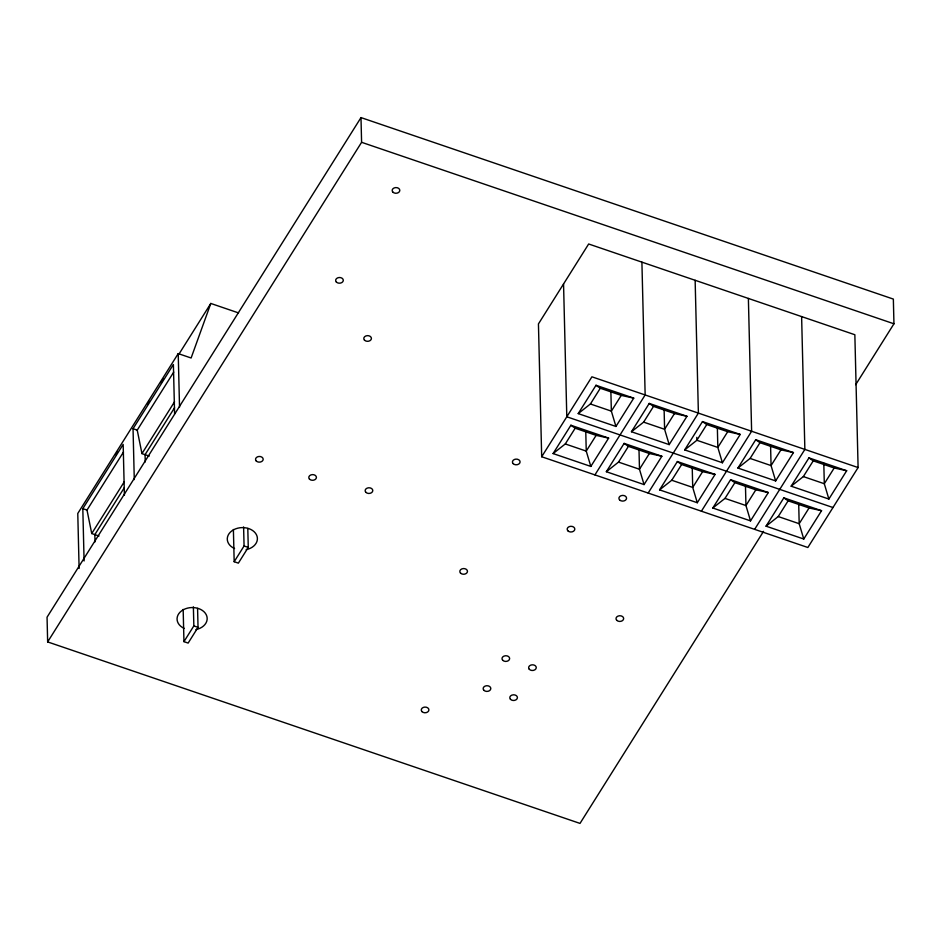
<?xml version="1.0" encoding="UTF-8"?>
<svg xmlns="http://www.w3.org/2000/svg" width="941" height="941" viewBox="0 0 941 941"><rect width="100%" height="100%" fill="white"/><g stroke="black" fill="none" stroke-linecap="round" stroke-linejoin="round"><path stroke-width="1.41" d="M238.532 312.906L210.808 303.449L191.117 357.992L178.225 353.604L77.774 513.468L79.115 568.493M115.802 454.644L117.354 452.162M147.725 403.83L149.29 401.348M160.97 382.764L163.299 379.047M178.872 354.263L210.808 303.449M84.09 560.977L82.82 508.646L123.165 444.434L124.412 495.307M134.281 479.592L133.046 428.72L173.391 364.508L174.603 413.922M98.993 536.017L91.736 533.547L87.007 510.081L123.483 452.045M149.219 456.091L141.962 453.609L137.233 430.143L173.709 372.107M91.736 533.547L124.33 481.686M141.962 453.609L174.556 401.748M124.33 487.673L94.841 534.606L95.017 541.91M174.556 407.747L145.067 454.668L145.243 461.984M855.687 384.693L893.95 323.798L893.35 299.085L360.991 117.59L47.05 617.202L47.65 641.915L580.009 823.41L763.539 531.347M47.65 641.915L361.591 142.303L360.991 117.59M197.575 608.38L198.033 627.341L188.141 643.079L183.954 641.644L193.846 625.906L193.376 606.874M247.801 528.442L248.259 547.403L238.367 563.141L234.18 561.718L244.072 545.98L243.601 526.936M541.687 456.75L591.913 376.812L858.098 467.559L807.86 547.497L541.687 456.75L538.44 323.927L588.666 243.99L854.851 334.737L858.098 467.559M553.096 453.574L570.893 425.25L608.627 438.106L590.83 466.43L553.096 453.574L565.282 443.952L575.174 428.214L596.135 435.365L608.627 438.106M578.209 413.605L596.006 385.281L633.74 398.137L615.943 426.461L578.209 413.605L590.407 403.983L600.287 388.245L621.248 395.396L633.74 398.137M596.135 435.365L586.243 451.104L590.83 466.43M621.248 395.396L611.356 411.135L615.943 426.461M594.924 474.899L645.15 394.961L641.903 262.139M606.333 471.723L624.13 443.399L661.864 456.256L644.056 484.58L606.333 471.723L618.519 462.102L628.412 446.375L649.372 453.515L661.864 456.256M631.446 431.754L649.243 403.43L686.977 416.287L669.18 444.611L631.446 431.754L643.632 422.133L653.524 406.394L674.485 413.546L686.977 416.287M649.372 453.515L639.48 469.253L644.056 484.58M674.485 413.546L664.593 429.284L669.18 444.611M648.161 493.049L698.387 413.111L695.14 280.289M659.57 489.873L677.367 461.549L715.089 474.405L697.293 502.729L659.57 489.873L671.756 480.251L681.649 464.525L702.609 471.664L715.089 474.405M684.683 449.904L702.48 421.58L740.214 434.436L722.417 462.76L684.683 449.904L696.869 440.282L706.762 424.544L727.722 431.696L740.214 434.436M702.609 471.664L692.717 487.403L697.293 502.729M727.722 431.696L717.83 447.434L722.417 462.76M701.398 511.198L751.624 431.26L748.377 298.438M712.808 508.022L730.604 479.698L768.327 492.555L750.53 520.879L712.808 508.022L724.993 498.401L734.886 482.674L755.846 489.814L768.327 492.555M737.92 468.053L755.717 439.729L793.451 452.586L775.643 480.91L737.92 468.053L750.106 458.432L759.999 442.693L780.959 449.845L793.451 452.586M755.846 489.814L745.954 505.552L750.53 520.879M780.959 449.845L771.067 465.583L775.643 480.91M754.635 529.348L804.861 449.41L801.614 316.588M766.045 526.172L783.841 497.848L821.564 510.704L803.767 539.028L766.045 526.172L778.231 516.55L788.123 500.824L809.072 507.964L821.564 510.704M791.158 486.203L808.954 457.879L846.677 470.735L828.88 499.059L791.158 486.203L803.343 476.581L813.236 460.855L834.197 467.995L846.677 470.735M809.072 507.964L799.191 523.702L803.767 539.028M834.197 467.995L824.304 483.733L828.88 499.059M361.591 142.303L893.95 323.798M590.407 403.983L611.356 411.135L610.862 390.586M643.632 422.133L664.593 429.284L664.134 410.205M750.106 458.432L771.067 465.583L770.561 445.046M803.343 476.581L824.304 483.733L823.798 463.195M832.985 507.528L566.8 416.781L563.553 283.959M565.282 443.952L586.243 451.104L585.784 432.025M618.519 462.102L639.48 469.253L638.974 448.716M671.756 480.251L692.717 487.403L692.211 466.865M724.993 498.401L745.954 505.552L745.484 486.473M778.231 516.55L799.191 523.702L798.721 504.623M133.046 428.72L137.233 430.143M244.072 545.98L248.259 547.403M82.82 508.646L87.007 510.081M193.846 625.906L198.033 627.341M808.954 457.879L813.236 460.855M755.717 439.729L759.999 442.693M702.48 421.58L706.762 424.544M649.243 403.43L653.524 406.394M783.841 497.848L788.123 500.824M596.006 385.281L600.287 388.245M730.604 479.698L734.886 482.674M677.367 461.549L681.649 464.525M624.13 443.399L628.412 446.375M570.893 425.25L575.174 428.214M717.371 428.355L717.83 447.434L696.869 440.282L696.799 437.353M233.392 529.489L234.18 561.718M178.225 353.604L179.531 407.171M183.166 609.427L183.954 641.644M184.33 628.47A15.068 11.233 -1.4 0 1 181.625 610.827A15.068 11.233 -1.4 0 1 205.244 613.12A15.068 11.233 -1.4 0 1 195.916 629.6M234.556 548.532A15.068 11.233 -1.4 0 1 231.851 530.877A15.068 11.233 -1.4 0 1 255.47 533.182A15.068 11.233 -1.4 0 1 246.154 549.662M567.858 530.806A3.823 2.847 -1.4 0 0 574.457 530.324A3.823 2.847 -1.4 0 0 570.681 526.313A3.823 2.847 -1.4 0 0 567.858 530.806M336.337 282.018A3.823 2.847 -1.4 0 0 342.936 281.535A3.823 2.847 -1.4 0 0 339.16 277.513A3.823 2.847 -1.4 0 0 336.337 282.018M616.696 620.26A3.823 2.847 -1.4 0 0 623.295 619.778A3.823 2.847 -1.4 0 0 619.531 615.755A3.823 2.847 -1.4 0 0 616.696 620.26M365.826 492.272A3.823 2.847 -1.4 0 0 372.424 491.79A3.823 2.847 -1.4 0 0 368.649 487.779A3.823 2.847 -1.4 0 0 365.826 492.272M392.844 192.082A3.823 2.847 -1.4 0 0 399.443 191.599A3.823 2.847 -1.4 0 0 395.679 187.588A3.823 2.847 -1.4 0 0 392.844 192.082M421.944 711.584A3.823 2.847 -1.4 0 0 428.543 711.102A3.823 2.847 -1.4 0 0 424.767 707.091A3.823 2.847 -1.4 0 0 421.944 711.584M364.461 340.136A3.823 2.847 -1.4 0 0 371.06 339.654A3.823 2.847 -1.4 0 0 367.284 335.643A3.823 2.847 -1.4 0 0 364.461 340.136M460.502 573.057A3.823 2.847 -1.4 0 0 467.101 572.587A3.823 2.847 -1.4 0 0 463.325 568.564A3.823 2.847 -1.4 0 0 460.502 573.057M309.46 479.11A3.823 2.847 -1.4 0 0 316.058 478.628A3.823 2.847 -1.4 0 0 312.283 474.617A3.823 2.847 -1.4 0 0 309.46 479.11M256.223 460.961A3.823 2.847 -1.4 0 0 262.821 460.478A3.823 2.847 -1.4 0 0 259.046 456.467A3.823 2.847 -1.4 0 0 256.223 460.961M510.457 699.304A3.823 2.847 -1.4 0 0 517.056 698.822A3.823 2.847 -1.4 0 0 513.28 694.811A3.823 2.847 -1.4 0 0 510.457 699.304M483.839 690.235A3.823 2.847 -1.4 0 0 490.437 689.753A3.823 2.847 -1.4 0 0 486.662 685.73A3.823 2.847 -1.4 0 0 483.839 690.235M502.682 660.241A3.823 2.847 -1.4 0 0 509.281 659.759A3.823 2.847 -1.4 0 0 505.505 655.748A3.823 2.847 -1.4 0 0 502.682 660.241M529.301 669.31A3.823 2.847 -1.4 0 0 535.899 668.839A3.823 2.847 -1.4 0 0 532.124 664.817A3.823 2.847 -1.4 0 0 529.301 669.31M619.59 499.906A3.823 2.847 -1.4 0 0 626.188 499.436A3.823 2.847 -1.4 0 0 622.413 495.413A3.823 2.847 -1.4 0 0 619.59 499.906M513.116 463.607A3.823 2.847 -1.4 0 0 519.714 463.137A3.823 2.847 -1.4 0 0 515.939 459.114A3.823 2.847 -1.4 0 0 513.116 463.607"/></g></svg>
